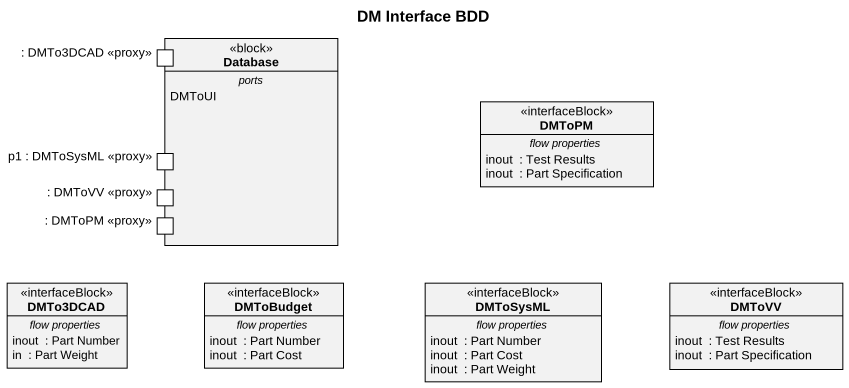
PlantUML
@startuml
title DM Interface BDD
hide circle
hide empty members
class "Database" as Database_ <<block>> {
  -- ports --
  DMToUI
  -- ports --
  : DMTo3DCAD <<proxy>>
  p1 : DMToSysML <<proxy>>
  : DMToVV <<proxy>>
  : DMToPM <<proxy>>
}
class DMToPM <<interfaceBlock>> {
  -- flow properties --
  inout  : Test Results
  inout  : Part Specification
}
class DMTo3DCAD <<interfaceBlock>> {
  -- flow properties --
  inout  : Part Number
  in  : Part Weight
}
class DMToBudget <<interfaceBlock>> {
  -- flow properties --
  inout  : Part Number
  inout  : Part Cost
}
class DMToSysML <<interfaceBlock>> {
  -- flow properties --
  inout  : Part Number
  inout  : Part Cost
  inout  : Part Weight
}
class DMToVV <<interfaceBlock>> {
  -- flow properties --
  inout  : Test Results
  inout  : Part Specification
}
@enduml
